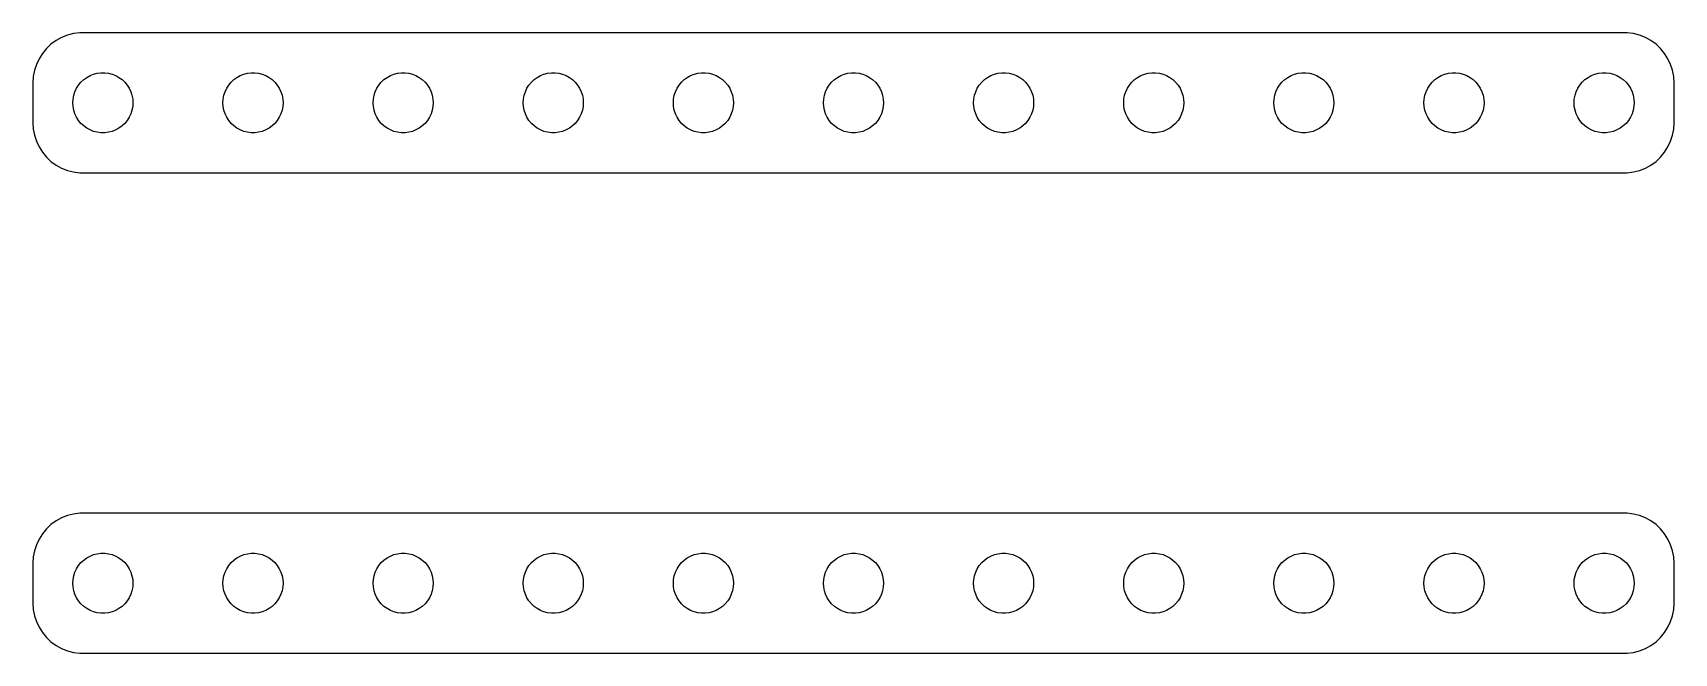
# Model space of a CAD drawing. Header units: metres. Extents: x -41 to 41, y 117 to 219.
# Drawn here: x -41 to 41, y 116.5 to 147.5 of the extents above; entities that cross this region are included whole.
import ezdxf

# ---------------------------------------------------------------- set-up
doc = ezdxf.new("R2010")
doc.units = ezdxf.units.M

msp = doc.modelspace()

# ---------------------------------------------------------------- linework, layer by layer
for p, q in [((-40.0936, 146.926), (-40.3224, 146.711)), ((-39.8396, 147.111), (-40.0936, 146.926)), ((-39.5644, 147.262), (-39.8396, 147.111)), ((-39.2725, 147.378), (-39.5644, 147.262)), ((-38.9684, 147.456), (-39.2725, 147.378)), ((-38.657, 147.495), (-38.9684, 147.456)), ((38.657, 147.495), (-38.657, 147.495)), ((38.9684, 147.456), (38.657, 147.495)), ((39.2725, 147.378), (38.9684, 147.456)), ((39.5644, 147.262), (39.2725, 147.378)), ((39.8396, 147.111), (39.5644, 147.262)), ((40.0936, 146.926), (39.8396, 147.111)), ((40.3224, 146.711), (40.0936, 146.926)), ((-40.6908, 146.204), (-40.8244, 145.92)), ((-40.5225, 146.469), (-40.6908, 146.204)), ((-40.3224, 146.711), (-40.5225, 146.469)), ((40.5225, 146.469), (40.3224, 146.711)), ((40.6908, 146.204), (40.5225, 146.469)), ((40.8244, 145.92), (40.6908, 146.204)), ((-40.9803, 145.313), (-41, 145)), ((-40.9214, 145.622), (-40.9803, 145.313)), ((-40.8244, 145.92), (-40.9214, 145.622)), ((-38.5934, 145.027), (-38.4561, 145.156)), ((-38.4561, 145.156), (-38.3037, 145.266)), ((-38.3037, 145.266), (-38.1387, 145.357)), ((-38.1387, 145.357), (-37.9635, 145.427)), ((-37.9635, 145.427), (-37.7811, 145.473)), ((-37.7811, 145.473), (-37.5942, 145.497)), ((-37.5942, 145.497), (-37.4058, 145.497)), ((-37.4058, 145.497), (-37.2189, 145.473)), ((-37.2189, 145.473), (-37.0365, 145.427)), ((-37.0365, 145.427), (-36.8613, 145.357)), ((-36.8613, 145.357), (-36.6963, 145.266)), ((-36.6963, 145.266), (-36.5439, 145.156)), ((-36.5439, 145.156), (-36.4065, 145.027)), ((-31.0934, 145.027), (-30.9561, 145.156)), ((-30.9561, 145.156), (-30.8037, 145.266)), ((-30.8037, 145.266), (-30.6387, 145.357)), ((-30.6387, 145.357), (-30.4635, 145.427)), ((-30.4635, 145.427), (-30.2811, 145.473)), ((-30.2811, 145.473), (-30.0942, 145.497)), ((-30.0942, 145.497), (-29.9058, 145.497)), ((-29.9058, 145.497), (-29.7189, 145.473)), ((-29.7189, 145.473), (-29.5365, 145.427)), ((-29.5365, 145.427), (-29.3613, 145.357)), ((-29.3613, 145.357), (-29.1963, 145.266)), ((-29.1963, 145.266), (-29.0439, 145.156)), ((-29.0439, 145.156), (-28.9065, 145.027)), ((-23.5934, 145.027), (-23.4561, 145.156)), ((-23.4561, 145.156), (-23.3037, 145.266)), ((-23.3037, 145.266), (-23.1387, 145.357)), ((-23.1387, 145.357), (-22.9635, 145.427)), ((-22.9635, 145.427), (-22.7811, 145.473)), ((-22.7811, 145.473), (-22.5942, 145.497)), ((-22.5942, 145.497), (-22.4058, 145.497)), ((-22.4058, 145.497), (-22.2189, 145.473)), ((-22.2189, 145.473), (-22.0365, 145.427)), ((-22.0365, 145.427), (-21.8613, 145.357)), ((-21.8613, 145.357), (-21.6963, 145.266)), ((-21.6963, 145.266), (-21.5439, 145.156)), ((-21.5439, 145.156), (-21.4065, 145.027)), ((-16.0934, 145.027), (-15.9561, 145.156)), ((-15.9561, 145.156), (-15.8037, 145.266)), ((-15.8037, 145.266), (-15.6387, 145.357)), ((-15.6387, 145.357), (-15.4635, 145.427)), ((-15.4635, 145.427), (-15.2811, 145.473)), ((-15.2811, 145.473), (-15.0942, 145.497)), ((-15.0942, 145.497), (-14.9058, 145.497)), ((-14.9058, 145.497), (-14.7189, 145.473)), ((-14.7189, 145.473), (-14.5365, 145.427)), ((-14.5365, 145.427), (-14.3613, 145.357)), ((-14.3613, 145.357), (-14.1963, 145.266)), ((-14.1963, 145.266), (-14.0439, 145.156)), ((-14.0439, 145.156), (-13.9065, 145.027)), ((-8.59344, 145.027), (-8.45613, 145.156)), ((-8.45613, 145.156), (-8.30373, 145.266)), ((-8.30373, 145.266), (-8.13866, 145.357)), ((-8.13866, 145.357), (-7.96352, 145.427)), ((-7.96352, 145.427), (-7.78107, 145.473)), ((-7.78107, 145.473), (-7.59418, 145.497)), ((-7.59418, 145.497), (-7.40581, 145.497)), ((-7.40581, 145.497), (-7.21892, 145.473)), ((-7.21892, 145.473), (-7.03647, 145.427)), ((-7.03647, 145.427), (-6.86133, 145.357)), ((-6.86133, 145.357), (-6.69626, 145.266)), ((-6.69626, 145.266), (-6.54385, 145.156)), ((-6.54385, 145.156), (-6.40654, 145.027)), ((-1.09344, 145.027), (-0.95613, 145.156)), ((-0.95613, 145.156), (-0.80373, 145.266)), ((-0.80373, 145.266), (-0.63866, 145.357)), ((-0.63866, 145.357), (-0.46352, 145.427)), ((-0.46352, 145.427), (-0.28107, 145.473)), ((-0.28107, 145.473), (-0.09418, 145.497)), ((-0.09418, 145.497), (0.09418, 145.497)), ((0.09418, 145.497), (0.28107, 145.473)), ((0.28107, 145.473), (0.46352, 145.427)), ((0.46352, 145.427), (0.63866, 145.357)), ((0.63866, 145.357), (0.80373, 145.266)), ((0.80373, 145.266), (0.95613, 145.156)), ((0.95613, 145.156), (1.09344, 145.027)), ((6.40654, 145.027), (6.54385, 145.156)), ((6.54385, 145.156), (6.69626, 145.266)), ((6.69626, 145.266), (6.86133, 145.357)), ((6.86133, 145.357), (7.03647, 145.427)), ((7.03647, 145.427), (7.21892, 145.473)), ((7.21892, 145.473), (7.40581, 145.497)), ((7.40581, 145.497), (7.59418, 145.497)), ((7.59418, 145.497), (7.78107, 145.473)), ((7.78107, 145.473), (7.96352, 145.427)), ((7.96352, 145.427), (8.13866, 145.357)), ((8.13866, 145.357), (8.30373, 145.266)), ((8.30373, 145.266), (8.45613, 145.156)), ((8.45613, 145.156), (8.59344, 145.027)), ((13.9065, 145.027), (14.0439, 145.156)), ((14.0439, 145.156), (14.1963, 145.266)), ((14.1963, 145.266), (14.3613, 145.357)), ((14.3613, 145.357), (14.5365, 145.427)), ((14.5365, 145.427), (14.7189, 145.473)), ((14.7189, 145.473), (14.9058, 145.497)), ((14.9058, 145.497), (15.0942, 145.497)), ((15.0942, 145.497), (15.2811, 145.473)), ((15.2811, 145.473), (15.4635, 145.427)), ((15.4635, 145.427), (15.6387, 145.357)), ((15.6387, 145.357), (15.8037, 145.266)), ((15.8037, 145.266), (15.9561, 145.156)), ((15.9561, 145.156), (16.0934, 145.027)), ((21.4065, 145.027), (21.5439, 145.156)), ((21.5439, 145.156), (21.6963, 145.266)), ((21.6963, 145.266), (21.8613, 145.357)), ((21.8613, 145.357), (22.0365, 145.427)), ((22.0365, 145.427), (22.2189, 145.473)), ((22.2189, 145.473), (22.4058, 145.497)), ((22.4058, 145.497), (22.5942, 145.497)), ((22.5942, 145.497), (22.7811, 145.473)), ((22.7811, 145.473), (22.9635, 145.427)), ((22.9635, 145.427), (23.1387, 145.357)), ((23.1387, 145.357), (23.3037, 145.266)), ((23.3037, 145.266), (23.4561, 145.156)), ((23.4561, 145.156), (23.5934, 145.027)), ((28.9065, 145.027), (29.0439, 145.156)), ((29.0439, 145.156), (29.1963, 145.266)), ((29.1963, 145.266), (29.3613, 145.357)), ((29.3613, 145.357), (29.5365, 145.427)), ((29.5365, 145.427), (29.7189, 145.473)), ((29.7189, 145.473), (29.9058, 145.497)), ((29.9058, 145.497), (30.0942, 145.497)), ((30.0942, 145.497), (30.2811, 145.473)), ((30.2811, 145.473), (30.4635, 145.427)), ((30.4635, 145.427), (30.6387, 145.357)), ((30.6387, 145.357), (30.8037, 145.266)), ((30.8037, 145.266), (30.9561, 145.156)), ((30.9561, 145.156), (31.0934, 145.027)), ((36.4065, 145.027), (36.5439, 145.156)), ((36.5439, 145.156), (36.6963, 145.266)), ((36.6963, 145.266), (36.8613, 145.357)), ((36.8613, 145.357), (37.0365, 145.427)), ((37.0365, 145.427), (37.2189, 145.473)), ((37.2189, 145.473), (37.4058, 145.497)), ((37.4058, 145.497), (37.5942, 145.497)), ((37.5942, 145.497), (37.7811, 145.473)), ((37.7811, 145.473), (37.9635, 145.427)), ((37.9635, 145.427), (38.1387, 145.357)), ((38.1387, 145.357), (38.3037, 145.266)), ((38.3037, 145.266), (38.4561, 145.156)), ((38.4561, 145.156), (38.5934, 145.027)), ((40.9214, 145.622), (40.8244, 145.92)), ((40.9803, 145.313), (40.9214, 145.622)), ((41, 145), (40.9803, 145.313)), ((-41, 145), (-41, 143)), ((-38.9882, 144.188), (-38.9529, 144.373)), ((-38.9529, 144.373), (-38.8947, 144.552)), ((-38.8947, 144.552), (-38.8145, 144.723)), ((-38.8145, 144.723), (-38.7135, 144.882)), ((-38.7135, 144.882), (-38.5934, 145.027)), ((-36.4065, 145.027), (-36.2865, 144.882)), ((-36.2865, 144.882), (-36.1855, 144.723)), ((-36.1855, 144.723), (-36.1053, 144.552)), ((-36.1053, 144.552), (-36.0471, 144.373)), ((-36.0471, 144.373), (-36.0118, 144.188)), ((-31.4882, 144.188), (-31.4529, 144.373)), ((-31.4529, 144.373), (-31.3947, 144.552)), ((-31.3947, 144.552), (-31.3145, 144.723)), ((-31.3145, 144.723), (-31.2135, 144.882)), ((-31.2135, 144.882), (-31.0934, 145.027)), ((-28.9065, 145.027), (-28.7865, 144.882)), ((-28.7865, 144.882), (-28.6855, 144.723)), ((-28.6855, 144.723), (-28.6053, 144.552)), ((-28.6053, 144.552), (-28.5471, 144.373)), ((-28.5471, 144.373), (-28.5118, 144.188)), ((-23.9882, 144.188), (-23.9529, 144.373)), ((-23.9529, 144.373), (-23.8947, 144.552)), ((-23.8947, 144.552), (-23.8145, 144.723)), ((-23.8145, 144.723), (-23.7135, 144.882)), ((-23.7135, 144.882), (-23.5934, 145.027)), ((-21.4065, 145.027), (-21.2865, 144.882)), ((-21.2865, 144.882), (-21.1855, 144.723)), ((-21.1855, 144.723), (-21.1053, 144.552)), ((-21.1053, 144.552), (-21.0471, 144.373)), ((-21.0471, 144.373), (-21.0118, 144.188)), ((-16.4882, 144.188), (-16.4529, 144.373)), ((-16.4529, 144.373), (-16.3947, 144.552)), ((-16.3947, 144.552), (-16.3145, 144.723)), ((-16.3145, 144.723), (-16.2135, 144.882)), ((-16.2135, 144.882), (-16.0934, 145.027)), ((-13.9065, 145.027), (-13.7865, 144.882)), ((-13.7865, 144.882), (-13.6855, 144.723)), ((-13.6855, 144.723), (-13.6053, 144.552)), ((-13.6053, 144.552), (-13.5471, 144.373)), ((-13.5471, 144.373), (-13.5118, 144.188)), ((-8.98816, 144.188), (-8.95287, 144.373)), ((-8.95287, 144.373), (-8.89465, 144.552)), ((-8.89465, 144.552), (-8.81445, 144.723)), ((-8.81445, 144.723), (-8.71352, 144.882)), ((-8.71352, 144.882), (-8.59344, 145.027)), ((-6.40654, 145.027), (-6.28647, 144.882)), ((-6.28647, 144.882), (-6.18553, 144.723)), ((-6.18553, 144.723), (-6.10533, 144.552)), ((-6.10533, 144.552), (-6.04712, 144.373)), ((-6.04712, 144.373), (-6.01183, 144.188)), ((-1.48816, 144.188), (-1.45287, 144.373)), ((-1.45287, 144.373), (-1.39465, 144.552)), ((-1.39465, 144.552), (-1.31445, 144.723)), ((-1.31445, 144.723), (-1.21352, 144.882)), ((-1.21352, 144.882), (-1.09344, 145.027)), ((1.09344, 145.027), (1.21352, 144.882)), ((1.21352, 144.882), (1.31445, 144.723)), ((1.31445, 144.723), (1.39465, 144.552)), ((1.39465, 144.552), (1.45287, 144.373)), ((1.45287, 144.373), (1.48816, 144.188)), ((6.01183, 144.188), (6.04712, 144.373)), ((6.04712, 144.373), (6.10533, 144.552)), ((6.10533, 144.552), (6.18553, 144.723)), ((6.18553, 144.723), (6.28647, 144.882)), ((6.28647, 144.882), (6.40654, 145.027)), ((8.59344, 145.027), (8.71352, 144.882)), ((8.71352, 144.882), (8.81445, 144.723)), ((8.81445, 144.723), (8.89465, 144.552)), ((8.89465, 144.552), (8.95287, 144.373)), ((8.95287, 144.373), (8.98816, 144.188)), ((13.5118, 144.188), (13.5471, 144.373)), ((13.5471, 144.373), (13.6053, 144.552)), ((13.6053, 144.552), (13.6855, 144.723)), ((13.6855, 144.723), (13.7865, 144.882)), ((13.7865, 144.882), (13.9065, 145.027)), ((16.0934, 145.027), (16.2135, 144.882)), ((16.2135, 144.882), (16.3145, 144.723)), ((16.3145, 144.723), (16.3947, 144.552)), ((16.3947, 144.552), (16.4529, 144.373)), ((16.4529, 144.373), (16.4882, 144.188)), ((21.0118, 144.188), (21.0471, 144.373)), ((21.0471, 144.373), (21.1053, 144.552)), ((21.1053, 144.552), (21.1855, 144.723)), ((21.1855, 144.723), (21.2865, 144.882)), ((21.2865, 144.882), (21.4065, 145.027)), ((23.5934, 145.027), (23.7135, 144.882)), ((23.7135, 144.882), (23.8145, 144.723)), ((23.8145, 144.723), (23.8947, 144.552)), ((23.8947, 144.552), (23.9529, 144.373)), ((23.9529, 144.373), (23.9882, 144.188)), ((28.5118, 144.188), (28.5471, 144.373)), ((28.5471, 144.373), (28.6053, 144.552)), ((28.6053, 144.552), (28.6855, 144.723)), ((28.6855, 144.723), (28.7865, 144.882)), ((28.7865, 144.882), (28.9065, 145.027)), ((31.0934, 145.027), (31.2135, 144.882)), ((31.2135, 144.882), (31.3145, 144.723)), ((31.3145, 144.723), (31.3947, 144.552)), ((31.3947, 144.552), (31.4529, 144.373)), ((31.4529, 144.373), (31.4882, 144.188)), ((36.0118, 144.188), (36.0471, 144.373)), ((36.0471, 144.373), (36.1053, 144.552)), ((36.1053, 144.552), (36.1855, 144.723)), ((36.1855, 144.723), (36.2865, 144.882)), ((36.2865, 144.882), (36.4065, 145.027)), ((38.5934, 145.027), (38.7135, 144.882)), ((38.7135, 144.882), (38.8145, 144.723)), ((38.8145, 144.723), (38.8947, 144.552)), ((38.8947, 144.552), (38.9529, 144.373)), ((38.9529, 144.373), (38.9882, 144.188)), ((41, 143), (41, 145)), ((-39, 144), (-38.9882, 144.188)), ((-38.9882, 143.812), (-39, 144)), ((-38.9529, 143.627), (-38.9882, 143.812)), ((-38.8947, 143.448), (-38.9529, 143.627)), ((-36.0471, 143.627), (-36.1053, 143.448)), ((-36.0118, 143.812), (-36.0471, 143.627)), ((-36.0118, 144.188), (-36, 144)), ((-36, 144), (-36.0118, 143.812)), ((-31.5, 144), (-31.4882, 144.188)), ((-31.4882, 143.812), (-31.5, 144)), ((-31.4529, 143.627), (-31.4882, 143.812)), ((-31.3947, 143.448), (-31.4529, 143.627)), ((-28.5471, 143.627), (-28.6053, 143.448)), ((-28.5118, 143.812), (-28.5471, 143.627)), ((-28.5118, 144.188), (-28.5, 144)), ((-28.5, 144), (-28.5118, 143.812)), ((-24, 144), (-23.9882, 144.188)), ((-23.9882, 143.812), (-24, 144)), ((-23.9529, 143.627), (-23.9882, 143.812)), ((-23.8947, 143.448), (-23.9529, 143.627)), ((-21.0471, 143.627), (-21.1053, 143.448)), ((-21.0118, 143.812), (-21.0471, 143.627)), ((-21.0118, 144.188), (-21, 144)), ((-21, 144), (-21.0118, 143.812)), ((-16.5, 144), (-16.4882, 144.188)), ((-16.4882, 143.812), (-16.5, 144)), ((-16.4529, 143.627), (-16.4882, 143.812)), ((-16.3947, 143.448), (-16.4529, 143.627)), ((-13.5471, 143.627), (-13.6053, 143.448)), ((-13.5118, 143.812), (-13.5471, 143.627)), ((-13.5118, 144.188), (-13.5, 144)), ((-13.5, 144), (-13.5118, 143.812)), ((-9, 144), (-8.98816, 144.188)), ((-8.98816, 143.812), (-9, 144)), ((-8.95287, 143.627), (-8.98816, 143.812)), ((-8.89465, 143.448), (-8.95287, 143.627)), ((-6.04712, 143.627), (-6.10533, 143.448)), ((-6.01183, 143.812), (-6.04712, 143.627)), ((-6.01183, 144.188), (-6, 144)), ((-6, 144), (-6.01183, 143.812)), ((-1.5, 144), (-1.48816, 144.188)), ((-1.48816, 143.812), (-1.5, 144)), ((-1.45287, 143.627), (-1.48816, 143.812)), ((-1.39465, 143.448), (-1.45287, 143.627)), ((1.45287, 143.627), (1.39465, 143.448)), ((1.48816, 143.812), (1.45287, 143.627)), ((1.48816, 144.188), (1.5, 144)), ((1.5, 144), (1.48816, 143.812)), ((6, 144), (6.01183, 144.188)), ((6.01183, 143.812), (6, 144)), ((6.04712, 143.627), (6.01183, 143.812)), ((6.10533, 143.448), (6.04712, 143.627)), ((8.95287, 143.627), (8.89465, 143.448)), ((8.98816, 143.812), (8.95287, 143.627)), ((8.98816, 144.188), (9, 144)), ((9, 144), (8.98816, 143.812)), ((13.5, 144), (13.5118, 144.188)), ((13.5118, 143.812), (13.5, 144)), ((13.5471, 143.627), (13.5118, 143.812)), ((13.6053, 143.448), (13.5471, 143.627)), ((16.4529, 143.627), (16.3947, 143.448)), ((16.4882, 143.812), (16.4529, 143.627)), ((16.4882, 144.188), (16.5, 144)), ((16.5, 144), (16.4882, 143.812)), ((21, 144), (21.0118, 144.188)), ((21.0118, 143.812), (21, 144)), ((21.0471, 143.627), (21.0118, 143.812)), ((21.1053, 143.448), (21.0471, 143.627)), ((23.9529, 143.627), (23.8947, 143.448)), ((23.9882, 143.812), (23.9529, 143.627)), ((23.9882, 144.188), (24, 144)), ((24, 144), (23.9882, 143.812)), ((28.5, 144), (28.5118, 144.188)), ((28.5118, 143.812), (28.5, 144)), ((28.5471, 143.627), (28.5118, 143.812)), ((28.6053, 143.448), (28.5471, 143.627)), ((31.4529, 143.627), (31.3947, 143.448)), ((31.4882, 143.812), (31.4529, 143.627)), ((31.4882, 144.188), (31.5, 144)), ((31.5, 144), (31.4882, 143.812)), ((36, 144), (36.0118, 144.188)), ((36.0118, 143.812), (36, 144)), ((36.0471, 143.627), (36.0118, 143.812)), ((36.1053, 143.448), (36.0471, 143.627)), ((38.9529, 143.627), (38.8947, 143.448)), ((38.9882, 143.812), (38.9529, 143.627)), ((38.9882, 144.188), (39, 144)), ((39, 144), (38.9882, 143.812)), ((-41, 143), (-40.9803, 142.687)), ((-40.9803, 142.687), (-40.9214, 142.378)), ((-38.8145, 143.277), (-38.8947, 143.448)), ((-38.7135, 143.118), (-38.8145, 143.277)), ((-38.5934, 142.973), (-38.7135, 143.118)), ((-38.4561, 142.844), (-38.5934, 142.973)), ((-38.3037, 142.734), (-38.4561, 142.844)), ((-38.1387, 142.643), (-38.3037, 142.734)), ((-36.6963, 142.734), (-36.8613, 142.643)), ((-36.5439, 142.844), (-36.6963, 142.734)), ((-36.4065, 142.973), (-36.5439, 142.844)), ((-36.2865, 143.118), (-36.4065, 142.973)), ((-36.1855, 143.277), (-36.2865, 143.118)), ((-36.1053, 143.448), (-36.1855, 143.277)), ((-31.3145, 143.277), (-31.3947, 143.448)), ((-31.2135, 143.118), (-31.3145, 143.277)), ((-31.0934, 142.973), (-31.2135, 143.118)), ((-30.9561, 142.844), (-31.0934, 142.973)), ((-30.8037, 142.734), (-30.9561, 142.844)), ((-30.6387, 142.643), (-30.8037, 142.734)), ((-29.1963, 142.734), (-29.3613, 142.643)), ((-29.0439, 142.844), (-29.1963, 142.734)), ((-28.9065, 142.973), (-29.0439, 142.844)), ((-28.7865, 143.118), (-28.9065, 142.973)), ((-28.6855, 143.277), (-28.7865, 143.118)), ((-28.6053, 143.448), (-28.6855, 143.277)), ((-23.8145, 143.277), (-23.8947, 143.448)), ((-23.7135, 143.118), (-23.8145, 143.277)), ((-23.5934, 142.973), (-23.7135, 143.118)), ((-23.4561, 142.844), (-23.5934, 142.973)), ((-23.3037, 142.734), (-23.4561, 142.844)), ((-23.1387, 142.643), (-23.3037, 142.734)), ((-21.6963, 142.734), (-21.8613, 142.643)), ((-21.5439, 142.844), (-21.6963, 142.734)), ((-21.4065, 142.973), (-21.5439, 142.844)), ((-21.2865, 143.118), (-21.4065, 142.973)), ((-21.1855, 143.277), (-21.2865, 143.118)), ((-21.1053, 143.448), (-21.1855, 143.277)), ((-16.3145, 143.277), (-16.3947, 143.448)), ((-16.2135, 143.118), (-16.3145, 143.277)), ((-16.0934, 142.973), (-16.2135, 143.118)), ((-15.9561, 142.844), (-16.0934, 142.973)), ((-15.8037, 142.734), (-15.9561, 142.844)), ((-15.6387, 142.643), (-15.8037, 142.734)), ((-14.1963, 142.734), (-14.3613, 142.643)), ((-14.0439, 142.844), (-14.1963, 142.734)), ((-13.9065, 142.973), (-14.0439, 142.844)), ((-13.7865, 143.118), (-13.9065, 142.973)), ((-13.6855, 143.277), (-13.7865, 143.118)), ((-13.6053, 143.448), (-13.6855, 143.277)), ((-8.81445, 143.277), (-8.89465, 143.448)), ((-8.71352, 143.118), (-8.81445, 143.277)), ((-8.59344, 142.973), (-8.71352, 143.118)), ((-8.45613, 142.844), (-8.59344, 142.973)), ((-8.30373, 142.734), (-8.45613, 142.844)), ((-8.13866, 142.643), (-8.30373, 142.734)), ((-6.69626, 142.734), (-6.86133, 142.643)), ((-6.54385, 142.844), (-6.69626, 142.734)), ((-6.40654, 142.973), (-6.54385, 142.844)), ((-6.28647, 143.118), (-6.40654, 142.973)), ((-6.18553, 143.277), (-6.28647, 143.118)), ((-6.10533, 143.448), (-6.18553, 143.277)), ((-1.31445, 143.277), (-1.39465, 143.448)), ((-1.21352, 143.118), (-1.31445, 143.277)), ((-1.09344, 142.973), (-1.21352, 143.118)), ((-0.95613, 142.844), (-1.09344, 142.973)), ((-0.80373, 142.734), (-0.95613, 142.844)), ((-0.63866, 142.643), (-0.80373, 142.734)), ((0.80373, 142.734), (0.63866, 142.643)), ((0.95613, 142.844), (0.80373, 142.734)), ((1.09344, 142.973), (0.95613, 142.844)), ((1.21352, 143.118), (1.09344, 142.973)), ((1.31445, 143.277), (1.21352, 143.118)), ((1.39465, 143.448), (1.31445, 143.277)), ((6.18553, 143.277), (6.10533, 143.448)), ((6.28647, 143.118), (6.18553, 143.277)), ((6.40654, 142.973), (6.28647, 143.118)), ((6.54385, 142.844), (6.40654, 142.973)), ((6.69626, 142.734), (6.54385, 142.844)), ((6.86133, 142.643), (6.69626, 142.734)), ((8.30373, 142.734), (8.13866, 142.643)), ((8.45613, 142.844), (8.30373, 142.734)), ((8.59344, 142.973), (8.45613, 142.844)), ((8.71352, 143.118), (8.59344, 142.973)), ((8.81445, 143.277), (8.71352, 143.118)), ((8.89465, 143.448), (8.81445, 143.277)), ((13.6855, 143.277), (13.6053, 143.448)), ((13.7865, 143.118), (13.6855, 143.277)), ((13.9065, 142.973), (13.7865, 143.118)), ((14.0439, 142.844), (13.9065, 142.973)), ((14.1963, 142.734), (14.0439, 142.844)), ((14.3613, 142.643), (14.1963, 142.734)), ((15.8037, 142.734), (15.6387, 142.643)), ((15.9561, 142.844), (15.8037, 142.734)), ((16.0934, 142.973), (15.9561, 142.844)), ((16.2135, 143.118), (16.0934, 142.973)), ((16.3145, 143.277), (16.2135, 143.118)), ((16.3947, 143.448), (16.3145, 143.277)), ((21.1855, 143.277), (21.1053, 143.448)), ((21.2865, 143.118), (21.1855, 143.277)), ((21.4065, 142.973), (21.2865, 143.118)), ((21.5439, 142.844), (21.4065, 142.973)), ((21.6963, 142.734), (21.5439, 142.844)), ((21.8613, 142.643), (21.6963, 142.734)), ((23.3037, 142.734), (23.1387, 142.643)), ((23.4561, 142.844), (23.3037, 142.734)), ((23.5934, 142.973), (23.4561, 142.844)), ((23.7135, 143.118), (23.5934, 142.973)), ((23.8145, 143.277), (23.7135, 143.118)), ((23.8947, 143.448), (23.8145, 143.277)), ((28.6855, 143.277), (28.6053, 143.448)), ((28.7865, 143.118), (28.6855, 143.277)), ((28.9065, 142.973), (28.7865, 143.118)), ((29.0439, 142.844), (28.9065, 142.973)), ((29.1963, 142.734), (29.0439, 142.844)), ((29.3613, 142.643), (29.1963, 142.734)), ((30.8037, 142.734), (30.6387, 142.643)), ((30.9561, 142.844), (30.8037, 142.734)), ((31.0934, 142.973), (30.9561, 142.844)), ((31.2135, 143.118), (31.0934, 142.973)), ((31.3145, 143.277), (31.2135, 143.118)), ((31.3947, 143.448), (31.3145, 143.277)), ((36.1855, 143.277), (36.1053, 143.448)), ((36.2865, 143.118), (36.1855, 143.277)), ((36.4065, 142.973), (36.2865, 143.118)), ((36.5439, 142.844), (36.4065, 142.973)), ((36.6963, 142.734), (36.5439, 142.844)), ((36.8613, 142.643), (36.6963, 142.734)), ((38.3037, 142.734), (38.1387, 142.643)), ((38.4561, 142.844), (38.3037, 142.734)), ((38.5934, 142.973), (38.4561, 142.844)), ((38.7135, 143.118), (38.5934, 142.973)), ((38.8145, 143.277), (38.7135, 143.118)), ((38.8947, 143.448), (38.8145, 143.277)), ((40.9214, 142.378), (40.9803, 142.687)), ((40.9803, 142.687), (41, 143)), ((-40.9214, 142.378), (-40.8244, 142.08)), ((-40.8244, 142.08), (-40.6908, 141.796)), ((-37.9635, 142.573), (-38.1387, 142.643)), ((-37.7811, 142.527), (-37.9635, 142.573)), ((-37.5942, 142.503), (-37.7811, 142.527)), ((-37.4058, 142.503), (-37.5942, 142.503)), ((-37.2189, 142.527), (-37.4058, 142.503)), ((-37.0365, 142.573), (-37.2189, 142.527)), ((-36.8613, 142.643), (-37.0365, 142.573)), ((-30.4635, 142.573), (-30.6387, 142.643)), ((-30.2811, 142.527), (-30.4635, 142.573)), ((-30.0942, 142.503), (-30.2811, 142.527)), ((-29.9058, 142.503), (-30.0942, 142.503)), ((-29.7189, 142.527), (-29.9058, 142.503)), ((-29.5365, 142.573), (-29.7189, 142.527)), ((-29.3613, 142.643), (-29.5365, 142.573)), ((-22.9635, 142.573), (-23.1387, 142.643)), ((-22.7811, 142.527), (-22.9635, 142.573)), ((-22.5942, 142.503), (-22.7811, 142.527)), ((-22.4058, 142.503), (-22.5942, 142.503)), ((-22.2189, 142.527), (-22.4058, 142.503)), ((-22.0365, 142.573), (-22.2189, 142.527)), ((-21.8613, 142.643), (-22.0365, 142.573)), ((-15.4635, 142.573), (-15.6387, 142.643)), ((-15.2811, 142.527), (-15.4635, 142.573)), ((-15.0942, 142.503), (-15.2811, 142.527)), ((-14.9058, 142.503), (-15.0942, 142.503)), ((-14.7189, 142.527), (-14.9058, 142.503)), ((-14.5365, 142.573), (-14.7189, 142.527)), ((-14.3613, 142.643), (-14.5365, 142.573)), ((-7.96352, 142.573), (-8.13866, 142.643)), ((-7.78107, 142.527), (-7.96352, 142.573)), ((-7.59418, 142.503), (-7.78107, 142.527)), ((-7.40581, 142.503), (-7.59418, 142.503)), ((-7.21892, 142.527), (-7.40581, 142.503)), ((-7.03647, 142.573), (-7.21892, 142.527)), ((-6.86133, 142.643), (-7.03647, 142.573)), ((-0.46352, 142.573), (-0.63866, 142.643)), ((-0.28107, 142.527), (-0.46352, 142.573)), ((-0.09418, 142.503), (-0.28107, 142.527)), ((0.09418, 142.503), (-0.09418, 142.503)), ((0.28107, 142.527), (0.09418, 142.503)), ((0.46352, 142.573), (0.28107, 142.527)), ((0.63866, 142.643), (0.46352, 142.573)), ((7.03647, 142.573), (6.86133, 142.643)), ((7.21892, 142.527), (7.03647, 142.573)), ((7.40581, 142.503), (7.21892, 142.527)), ((7.59418, 142.503), (7.40581, 142.503)), ((7.78107, 142.527), (7.59418, 142.503)), ((7.96352, 142.573), (7.78107, 142.527)), ((8.13866, 142.643), (7.96352, 142.573)), ((14.5365, 142.573), (14.3613, 142.643)), ((14.7189, 142.527), (14.5365, 142.573)), ((14.9058, 142.503), (14.7189, 142.527)), ((15.0942, 142.503), (14.9058, 142.503)), ((15.2811, 142.527), (15.0942, 142.503)), ((15.4635, 142.573), (15.2811, 142.527)), ((15.6387, 142.643), (15.4635, 142.573)), ((22.0365, 142.573), (21.8613, 142.643)), ((22.2189, 142.527), (22.0365, 142.573)), ((22.4058, 142.503), (22.2189, 142.527)), ((22.5942, 142.503), (22.4058, 142.503)), ((22.7811, 142.527), (22.5942, 142.503)), ((22.9635, 142.573), (22.7811, 142.527)), ((23.1387, 142.643), (22.9635, 142.573)), ((29.5365, 142.573), (29.3613, 142.643)), ((29.7189, 142.527), (29.5365, 142.573)), ((29.9058, 142.503), (29.7189, 142.527)), ((30.0942, 142.503), (29.9058, 142.503)), ((30.2811, 142.527), (30.0942, 142.503)), ((30.4635, 142.573), (30.2811, 142.527)), ((30.6387, 142.643), (30.4635, 142.573)), ((37.0365, 142.573), (36.8613, 142.643)), ((37.2189, 142.527), (37.0365, 142.573)), ((37.4058, 142.503), (37.2189, 142.527)), ((37.5942, 142.503), (37.4058, 142.503)), ((37.7811, 142.527), (37.5942, 142.503)), ((37.9635, 142.573), (37.7811, 142.527)), ((38.1387, 142.643), (37.9635, 142.573)), ((40.6908, 141.796), (40.8244, 142.08)), ((40.8244, 142.08), (40.9214, 142.378)), ((-40.6908, 141.796), (-40.5225, 141.531)), ((-40.5225, 141.531), (-40.3224, 141.289)), ((-40.3224, 141.289), (-40.0936, 141.074)), ((-40.0936, 141.074), (-39.8396, 140.889)), ((39.8396, 140.889), (40.0936, 141.074)), ((40.0936, 141.074), (40.3224, 141.289)), ((40.3224, 141.289), (40.5225, 141.531)), ((40.5225, 141.531), (40.6908, 141.796)), ((-39.8396, 140.889), (-39.5644, 140.738)), ((-39.5644, 140.738), (-39.2725, 140.622)), ((-39.2725, 140.622), (-38.9684, 140.544)), ((-38.9684, 140.544), (-38.657, 140.505)), ((-38.657, 140.505), (38.657, 140.505)), ((38.657, 140.505), (38.9684, 140.544)), ((38.9684, 140.544), (39.2725, 140.622)), ((39.2725, 140.622), (39.5644, 140.738)), ((39.5644, 140.738), (39.8396, 140.889)), ((-39.8396, 123.111), (-40.0936, 122.926)), ((-39.5644, 123.262), (-39.8396, 123.111)), ((-39.2725, 123.378), (-39.5644, 123.262)), ((-38.9684, 123.456), (-39.2725, 123.378)), ((-38.657, 123.495), (-38.9684, 123.456)), ((38.657, 123.495), (-38.657, 123.495)), ((38.9684, 123.456), (38.657, 123.495)), ((39.2725, 123.378), (38.9684, 123.456)), ((39.5644, 123.262), (39.2725, 123.378)), ((39.8396, 123.111), (39.5644, 123.262)), ((40.0936, 122.926), (39.8396, 123.111)), ((-40.6908, 122.204), (-40.8244, 121.92)), ((-40.5225, 122.469), (-40.6908, 122.204)), ((-40.3224, 122.711), (-40.5225, 122.469)), ((-40.0936, 122.926), (-40.3224, 122.711)), ((40.3224, 122.711), (40.0936, 122.926)), ((40.5225, 122.469), (40.3224, 122.711)), ((40.6908, 122.204), (40.5225, 122.469)), ((40.8244, 121.92), (40.6908, 122.204)), ((-40.9214, 121.622), (-40.9803, 121.313)), ((-40.8244, 121.92), (-40.9214, 121.622)), ((-38.1387, 121.357), (-37.9635, 121.427)), ((-37.9635, 121.427), (-37.7811, 121.473)), ((-37.7811, 121.473), (-37.5942, 121.497)), ((-37.5942, 121.497), (-37.4058, 121.497)), ((-37.4058, 121.497), (-37.2189, 121.473)), ((-37.2189, 121.473), (-37.0365, 121.427)), ((-37.0365, 121.427), (-36.8613, 121.357)), ((-30.6387, 121.357), (-30.4635, 121.427)), ((-30.4635, 121.427), (-30.2811, 121.473)), ((-30.2811, 121.473), (-30.0942, 121.497)), ((-30.0942, 121.497), (-29.9058, 121.497)), ((-29.9058, 121.497), (-29.7189, 121.473)), ((-29.7189, 121.473), (-29.5365, 121.427)), ((-29.5365, 121.427), (-29.3613, 121.357)), ((-23.1387, 121.357), (-22.9635, 121.427)), ((-22.9635, 121.427), (-22.7811, 121.473)), ((-22.7811, 121.473), (-22.5942, 121.497)), ((-22.5942, 121.497), (-22.4058, 121.497)), ((-22.4058, 121.497), (-22.2189, 121.473)), ((-22.2189, 121.473), (-22.0365, 121.427)), ((-22.0365, 121.427), (-21.8613, 121.357)), ((-15.6387, 121.357), (-15.4635, 121.427)), ((-15.4635, 121.427), (-15.2811, 121.473)), ((-15.2811, 121.473), (-15.0942, 121.497)), ((-15.0942, 121.497), (-14.9058, 121.497)), ((-14.9058, 121.497), (-14.7189, 121.473)), ((-14.7189, 121.473), (-14.5365, 121.427)), ((-14.5365, 121.427), (-14.3613, 121.357)), ((-8.13866, 121.357), (-7.96352, 121.427)), ((-7.96352, 121.427), (-7.78107, 121.473)), ((-7.78107, 121.473), (-7.59418, 121.497)), ((-7.59418, 121.497), (-7.40581, 121.497)), ((-7.40581, 121.497), (-7.21892, 121.473)), ((-7.21892, 121.473), (-7.03647, 121.427)), ((-7.03647, 121.427), (-6.86133, 121.357)), ((-0.63866, 121.357), (-0.46352, 121.427)), ((-0.46352, 121.427), (-0.28107, 121.473)), ((-0.28107, 121.473), (-0.09418, 121.497)), ((-0.09418, 121.497), (0.09418, 121.497)), ((0.09418, 121.497), (0.28107, 121.473)), ((0.28107, 121.473), (0.46352, 121.427)), ((0.46352, 121.427), (0.63866, 121.357)), ((6.86133, 121.357), (7.03647, 121.427)), ((7.03647, 121.427), (7.21892, 121.473)), ((7.21892, 121.473), (7.40581, 121.497)), ((7.40581, 121.497), (7.59418, 121.497)), ((7.59418, 121.497), (7.78107, 121.473)), ((7.78107, 121.473), (7.96352, 121.427)), ((7.96352, 121.427), (8.13866, 121.357)), ((14.3613, 121.357), (14.5365, 121.427)), ((14.5365, 121.427), (14.7189, 121.473)), ((14.7189, 121.473), (14.9058, 121.497)), ((14.9058, 121.497), (15.0942, 121.497)), ((15.0942, 121.497), (15.2811, 121.473)), ((15.2811, 121.473), (15.4635, 121.427)), ((15.4635, 121.427), (15.6387, 121.357)), ((21.8613, 121.357), (22.0365, 121.427)), ((22.0365, 121.427), (22.2189, 121.473)), ((22.2189, 121.473), (22.4058, 121.497)), ((22.4058, 121.497), (22.5942, 121.497)), ((22.5942, 121.497), (22.7811, 121.473)), ((22.7811, 121.473), (22.9635, 121.427)), ((22.9635, 121.427), (23.1387, 121.357)), ((29.3613, 121.357), (29.5365, 121.427)), ((29.5365, 121.427), (29.7189, 121.473)), ((29.7189, 121.473), (29.9058, 121.497)), ((29.9058, 121.497), (30.0942, 121.497)), ((30.0942, 121.497), (30.2811, 121.473)), ((30.2811, 121.473), (30.4635, 121.427)), ((30.4635, 121.427), (30.6387, 121.357)), ((36.8613, 121.357), (37.0365, 121.427)), ((37.0365, 121.427), (37.2189, 121.473)), ((37.2189, 121.473), (37.4058, 121.497)), ((37.4058, 121.497), (37.5942, 121.497)), ((37.5942, 121.497), (37.7811, 121.473)), ((37.7811, 121.473), (37.9635, 121.427)), ((37.9635, 121.427), (38.1387, 121.357)), ((40.9214, 121.622), (40.8244, 121.92)), ((40.9803, 121.313), (40.9214, 121.622)), ((-40.9803, 121.313), (-41, 121)), ((-41, 121), (-41, 119)), ((-38.9529, 120.373), (-38.8947, 120.552)), ((-38.8947, 120.552), (-38.8145, 120.723)), ((-38.8145, 120.723), (-38.7135, 120.882)), ((-38.7135, 120.882), (-38.5934, 121.027)), ((-38.5934, 121.027), (-38.4561, 121.156)), ((-38.4561, 121.156), (-38.3037, 121.266)), ((-38.3037, 121.266), (-38.1387, 121.357)), ((-36.8613, 121.357), (-36.6963, 121.266)), ((-36.6963, 121.266), (-36.5439, 121.156)), ((-36.5439, 121.156), (-36.4065, 121.027)), ((-36.4065, 121.027), (-36.2865, 120.882)), ((-36.2865, 120.882), (-36.1855, 120.723)), ((-36.1855, 120.723), (-36.1053, 120.552)), ((-36.1053, 120.552), (-36.0471, 120.373)), ((-31.4529, 120.373), (-31.3947, 120.552)), ((-31.3947, 120.552), (-31.3145, 120.723)), ((-31.3145, 120.723), (-31.2135, 120.882)), ((-31.2135, 120.882), (-31.0934, 121.027)), ((-31.0934, 121.027), (-30.9561, 121.156)), ((-30.9561, 121.156), (-30.8037, 121.266)), ((-30.8037, 121.266), (-30.6387, 121.357)), ((-29.3613, 121.357), (-29.1963, 121.266)), ((-29.1963, 121.266), (-29.0439, 121.156)), ((-29.0439, 121.156), (-28.9065, 121.027)), ((-28.9065, 121.027), (-28.7865, 120.882)), ((-28.7865, 120.882), (-28.6855, 120.723)), ((-28.6855, 120.723), (-28.6053, 120.552)), ((-28.6053, 120.552), (-28.5471, 120.373)), ((-23.9529, 120.373), (-23.8947, 120.552)), ((-23.8947, 120.552), (-23.8145, 120.723)), ((-23.8145, 120.723), (-23.7135, 120.882)), ((-23.7135, 120.882), (-23.5934, 121.027)), ((-23.5934, 121.027), (-23.4561, 121.156)), ((-23.4561, 121.156), (-23.3037, 121.266)), ((-23.3037, 121.266), (-23.1387, 121.357)), ((-21.8613, 121.357), (-21.6963, 121.266)), ((-21.6963, 121.266), (-21.5439, 121.156)), ((-21.5439, 121.156), (-21.4065, 121.027)), ((-21.4065, 121.027), (-21.2865, 120.882)), ((-21.2865, 120.882), (-21.1855, 120.723)), ((-21.1855, 120.723), (-21.1053, 120.552)), ((-21.1053, 120.552), (-21.0471, 120.373)), ((-16.4529, 120.373), (-16.3947, 120.552)), ((-16.3947, 120.552), (-16.3145, 120.723)), ((-16.3145, 120.723), (-16.2135, 120.882)), ((-16.2135, 120.882), (-16.0934, 121.027)), ((-16.0934, 121.027), (-15.9561, 121.156)), ((-15.9561, 121.156), (-15.8037, 121.266)), ((-15.8037, 121.266), (-15.6387, 121.357)), ((-14.3613, 121.357), (-14.1963, 121.266)), ((-14.1963, 121.266), (-14.0439, 121.156)), ((-14.0439, 121.156), (-13.9065, 121.027)), ((-13.9065, 121.027), (-13.7865, 120.882)), ((-13.7865, 120.882), (-13.6855, 120.723)), ((-13.6855, 120.723), (-13.6053, 120.552)), ((-13.6053, 120.552), (-13.5471, 120.373)), ((-8.95287, 120.373), (-8.89465, 120.552)), ((-8.89465, 120.552), (-8.81445, 120.723)), ((-8.81445, 120.723), (-8.71352, 120.882)), ((-8.71352, 120.882), (-8.59344, 121.027)), ((-8.59344, 121.027), (-8.45613, 121.156)), ((-8.45613, 121.156), (-8.30373, 121.266)), ((-8.30373, 121.266), (-8.13866, 121.357)), ((-6.86133, 121.357), (-6.69626, 121.266)), ((-6.69626, 121.266), (-6.54385, 121.156)), ((-6.54385, 121.156), (-6.40654, 121.027)), ((-6.40654, 121.027), (-6.28647, 120.882)), ((-6.28647, 120.882), (-6.18553, 120.723)), ((-6.18553, 120.723), (-6.10533, 120.552)), ((-6.10533, 120.552), (-6.04712, 120.373)), ((-1.45287, 120.373), (-1.39465, 120.552)), ((-1.39465, 120.552), (-1.31445, 120.723)), ((-1.31445, 120.723), (-1.21352, 120.882)), ((-1.21352, 120.882), (-1.09344, 121.027)), ((-1.09344, 121.027), (-0.95613, 121.156)), ((-0.95613, 121.156), (-0.80373, 121.266)), ((-0.80373, 121.266), (-0.63866, 121.357)), ((0.63866, 121.357), (0.80373, 121.266)), ((0.80373, 121.266), (0.95613, 121.156)), ((0.95613, 121.156), (1.09344, 121.027)), ((1.09344, 121.027), (1.21352, 120.882)), ((1.21352, 120.882), (1.31445, 120.723)), ((1.31445, 120.723), (1.39465, 120.552)), ((1.39465, 120.552), (1.45287, 120.373)), ((6.04712, 120.373), (6.10533, 120.552)), ((6.10533, 120.552), (6.18553, 120.723)), ((6.18553, 120.723), (6.28647, 120.882)), ((6.28647, 120.882), (6.40654, 121.027)), ((6.40654, 121.027), (6.54385, 121.156)), ((6.54385, 121.156), (6.69626, 121.266)), ((6.69626, 121.266), (6.86133, 121.357)), ((8.13866, 121.357), (8.30373, 121.266)), ((8.30373, 121.266), (8.45613, 121.156)), ((8.45613, 121.156), (8.59344, 121.027)), ((8.59344, 121.027), (8.71352, 120.882)), ((8.71352, 120.882), (8.81445, 120.723)), ((8.81445, 120.723), (8.89465, 120.552)), ((8.89465, 120.552), (8.95287, 120.373)), ((13.5471, 120.373), (13.6053, 120.552)), ((13.6053, 120.552), (13.6855, 120.723)), ((13.6855, 120.723), (13.7865, 120.882)), ((13.7865, 120.882), (13.9065, 121.027)), ((13.9065, 121.027), (14.0439, 121.156)), ((14.0439, 121.156), (14.1963, 121.266)), ((14.1963, 121.266), (14.3613, 121.357)), ((15.6387, 121.357), (15.8037, 121.266)), ((15.8037, 121.266), (15.9561, 121.156)), ((15.9561, 121.156), (16.0934, 121.027)), ((16.0934, 121.027), (16.2135, 120.882)), ((16.2135, 120.882), (16.3145, 120.723)), ((16.3145, 120.723), (16.3947, 120.552)), ((16.3947, 120.552), (16.4529, 120.373)), ((21.0471, 120.373), (21.1053, 120.552)), ((21.1053, 120.552), (21.1855, 120.723)), ((21.1855, 120.723), (21.2865, 120.882)), ((21.2865, 120.882), (21.4065, 121.027)), ((21.4065, 121.027), (21.5439, 121.156)), ((21.5439, 121.156), (21.6963, 121.266)), ((21.6963, 121.266), (21.8613, 121.357)), ((23.1387, 121.357), (23.3037, 121.266)), ((23.3037, 121.266), (23.4561, 121.156)), ((23.4561, 121.156), (23.5934, 121.027)), ((23.5934, 121.027), (23.7135, 120.882)), ((23.7135, 120.882), (23.8145, 120.723)), ((23.8145, 120.723), (23.8947, 120.552)), ((23.8947, 120.552), (23.9529, 120.373)), ((28.5471, 120.373), (28.6053, 120.552)), ((28.6053, 120.552), (28.6855, 120.723)), ((28.6855, 120.723), (28.7865, 120.882)), ((28.7865, 120.882), (28.9065, 121.027)), ((28.9065, 121.027), (29.0439, 121.156)), ((29.0439, 121.156), (29.1963, 121.266)), ((29.1963, 121.266), (29.3613, 121.357)), ((30.6387, 121.357), (30.8037, 121.266)), ((30.8037, 121.266), (30.9561, 121.156)), ((30.9561, 121.156), (31.0934, 121.027)), ((31.0934, 121.027), (31.2135, 120.882)), ((31.2135, 120.882), (31.3145, 120.723)), ((31.3145, 120.723), (31.3947, 120.552)), ((31.3947, 120.552), (31.4529, 120.373)), ((36.0471, 120.373), (36.1053, 120.552)), ((36.1053, 120.552), (36.1855, 120.723)), ((36.1855, 120.723), (36.2865, 120.882)), ((36.2865, 120.882), (36.4065, 121.027)), ((36.4065, 121.027), (36.5439, 121.156)), ((36.5439, 121.156), (36.6963, 121.266)), ((36.6963, 121.266), (36.8613, 121.357)), ((38.1387, 121.357), (38.3037, 121.266)), ((38.3037, 121.266), (38.4561, 121.156)), ((38.4561, 121.156), (38.5934, 121.027)), ((38.5934, 121.027), (38.7135, 120.882)), ((38.7135, 120.882), (38.8145, 120.723)), ((38.8145, 120.723), (38.8947, 120.552)), ((38.8947, 120.552), (38.9529, 120.373)), ((41, 121), (40.9803, 121.313)), ((41, 119), (41, 121)), ((-39, 120), (-38.9882, 120.188)), ((-38.9882, 119.812), (-39, 120)), ((-38.9882, 120.188), (-38.9529, 120.373)), ((-38.9529, 119.627), (-38.9882, 119.812)), ((-36.0471, 120.373), (-36.0118, 120.188)), ((-36.0118, 119.812), (-36.0471, 119.627)), ((-36.0118, 120.188), (-36, 120)), ((-36, 120), (-36.0118, 119.812)), ((-31.5, 120), (-31.4882, 120.188)), ((-31.4882, 119.812), (-31.5, 120)), ((-31.4882, 120.188), (-31.4529, 120.373)), ((-31.4529, 119.627), (-31.4882, 119.812)), ((-28.5471, 120.373), (-28.5118, 120.188)), ((-28.5118, 119.812), (-28.5471, 119.627)), ((-28.5118, 120.188), (-28.5, 120)), ((-28.5, 120), (-28.5118, 119.812)), ((-24, 120), (-23.9882, 120.188)), ((-23.9882, 119.812), (-24, 120)), ((-23.9882, 120.188), (-23.9529, 120.373)), ((-23.9529, 119.627), (-23.9882, 119.812)), ((-21.0471, 120.373), (-21.0118, 120.188)), ((-21.0118, 119.812), (-21.0471, 119.627)), ((-21.0118, 120.188), (-21, 120)), ((-21, 120), (-21.0118, 119.812)), ((-16.5, 120), (-16.4882, 120.188)), ((-16.4882, 119.812), (-16.5, 120)), ((-16.4882, 120.188), (-16.4529, 120.373)), ((-16.4529, 119.627), (-16.4882, 119.812)), ((-13.5471, 120.373), (-13.5118, 120.188)), ((-13.5118, 119.812), (-13.5471, 119.627)), ((-13.5118, 120.188), (-13.5, 120)), ((-13.5, 120), (-13.5118, 119.812)), ((-9, 120), (-8.98816, 120.188)), ((-8.98816, 119.812), (-9, 120)), ((-8.98816, 120.188), (-8.95287, 120.373)), ((-8.95287, 119.627), (-8.98816, 119.812)), ((-6.04712, 120.373), (-6.01183, 120.188)), ((-6.01183, 119.812), (-6.04712, 119.627)), ((-6.01183, 120.188), (-6, 120)), ((-6, 120), (-6.01183, 119.812)), ((-1.5, 120), (-1.48816, 120.188)), ((-1.48816, 119.812), (-1.5, 120)), ((-1.48816, 120.188), (-1.45287, 120.373)), ((-1.45287, 119.627), (-1.48816, 119.812)), ((1.45287, 120.373), (1.48816, 120.188)), ((1.48816, 119.812), (1.45287, 119.627)), ((1.48816, 120.188), (1.5, 120)), ((1.5, 120), (1.48816, 119.812)), ((6, 120), (6.01183, 120.188)), ((6.01183, 119.812), (6, 120)), ((6.01183, 120.188), (6.04712, 120.373)), ((6.04712, 119.627), (6.01183, 119.812)), ((8.95287, 120.373), (8.98816, 120.188)), ((8.98816, 119.812), (8.95287, 119.627)), ((8.98816, 120.188), (9, 120)), ((9, 120), (8.98816, 119.812)), ((13.5, 120), (13.5118, 120.188)), ((13.5118, 119.812), (13.5, 120)), ((13.5118, 120.188), (13.5471, 120.373)), ((13.5471, 119.627), (13.5118, 119.812)), ((16.4529, 120.373), (16.4882, 120.188)), ((16.4882, 119.812), (16.4529, 119.627)), ((16.4882, 120.188), (16.5, 120)), ((16.5, 120), (16.4882, 119.812)), ((21, 120), (21.0118, 120.188)), ((21.0118, 119.812), (21, 120)), ((21.0118, 120.188), (21.0471, 120.373)), ((21.0471, 119.627), (21.0118, 119.812)), ((23.9529, 120.373), (23.9882, 120.188)), ((23.9882, 119.812), (23.9529, 119.627)), ((23.9882, 120.188), (24, 120)), ((24, 120), (23.9882, 119.812)), ((28.5, 120), (28.5118, 120.188)), ((28.5118, 119.812), (28.5, 120)), ((28.5118, 120.188), (28.5471, 120.373)), ((28.5471, 119.627), (28.5118, 119.812)), ((31.4529, 120.373), (31.4882, 120.188)), ((31.4882, 119.812), (31.4529, 119.627)), ((31.4882, 120.188), (31.5, 120)), ((31.5, 120), (31.4882, 119.812)), ((36, 120), (36.0118, 120.188)), ((36.0118, 119.812), (36, 120)), ((36.0118, 120.188), (36.0471, 120.373)), ((36.0471, 119.627), (36.0118, 119.812)), ((38.9529, 120.373), (38.9882, 120.188)), ((38.9882, 119.812), (38.9529, 119.627)), ((38.9882, 120.188), (39, 120)), ((39, 120), (38.9882, 119.812)), ((-41, 119), (-40.9803, 118.687)), ((-38.8947, 119.448), (-38.9529, 119.627)), ((-38.8145, 119.277), (-38.8947, 119.448)), ((-38.7135, 119.118), (-38.8145, 119.277)), ((-38.5934, 118.973), (-38.7135, 119.118)), ((-38.4561, 118.844), (-38.5934, 118.973)), ((-36.4065, 118.973), (-36.5439, 118.844)), ((-36.2865, 119.118), (-36.4065, 118.973)), ((-36.1855, 119.277), (-36.2865, 119.118)), ((-36.1053, 119.448), (-36.1855, 119.277)), ((-36.0471, 119.627), (-36.1053, 119.448)), ((-31.3947, 119.448), (-31.4529, 119.627)), ((-31.3145, 119.277), (-31.3947, 119.448)), ((-31.2135, 119.118), (-31.3145, 119.277)), ((-31.0934, 118.973), (-31.2135, 119.118)), ((-30.9561, 118.844), (-31.0934, 118.973)), ((-28.9065, 118.973), (-29.0439, 118.844)), ((-28.7865, 119.118), (-28.9065, 118.973)), ((-28.6855, 119.277), (-28.7865, 119.118)), ((-28.6053, 119.448), (-28.6855, 119.277)), ((-28.5471, 119.627), (-28.6053, 119.448)), ((-23.8947, 119.448), (-23.9529, 119.627)), ((-23.8145, 119.277), (-23.8947, 119.448)), ((-23.7135, 119.118), (-23.8145, 119.277)), ((-23.5934, 118.973), (-23.7135, 119.118)), ((-23.4561, 118.844), (-23.5934, 118.973)), ((-21.4065, 118.973), (-21.5439, 118.844)), ((-21.2865, 119.118), (-21.4065, 118.973)), ((-21.1855, 119.277), (-21.2865, 119.118)), ((-21.1053, 119.448), (-21.1855, 119.277)), ((-21.0471, 119.627), (-21.1053, 119.448)), ((-16.3947, 119.448), (-16.4529, 119.627)), ((-16.3145, 119.277), (-16.3947, 119.448)), ((-16.2135, 119.118), (-16.3145, 119.277)), ((-16.0934, 118.973), (-16.2135, 119.118)), ((-15.9561, 118.844), (-16.0934, 118.973)), ((-13.9065, 118.973), (-14.0439, 118.844)), ((-13.7865, 119.118), (-13.9065, 118.973)), ((-13.6855, 119.277), (-13.7865, 119.118)), ((-13.6053, 119.448), (-13.6855, 119.277)), ((-13.5471, 119.627), (-13.6053, 119.448)), ((-8.89465, 119.448), (-8.95287, 119.627)), ((-8.81445, 119.277), (-8.89465, 119.448)), ((-8.71352, 119.118), (-8.81445, 119.277)), ((-8.59344, 118.973), (-8.71352, 119.118)), ((-8.45613, 118.844), (-8.59344, 118.973)), ((-6.40654, 118.973), (-6.54385, 118.844)), ((-6.28647, 119.118), (-6.40654, 118.973)), ((-6.18553, 119.277), (-6.28647, 119.118)), ((-6.10533, 119.448), (-6.18553, 119.277)), ((-6.04712, 119.627), (-6.10533, 119.448)), ((-1.39465, 119.448), (-1.45287, 119.627)), ((-1.31445, 119.277), (-1.39465, 119.448)), ((-1.21352, 119.118), (-1.31445, 119.277)), ((-1.09344, 118.973), (-1.21352, 119.118)), ((-0.95613, 118.844), (-1.09344, 118.973)), ((1.09344, 118.973), (0.95613, 118.844)), ((1.21352, 119.118), (1.09344, 118.973)), ((1.31445, 119.277), (1.21352, 119.118)), ((1.39465, 119.448), (1.31445, 119.277)), ((1.45287, 119.627), (1.39465, 119.448)), ((6.10533, 119.448), (6.04712, 119.627)), ((6.18553, 119.277), (6.10533, 119.448)), ((6.28647, 119.118), (6.18553, 119.277)), ((6.40654, 118.973), (6.28647, 119.118)), ((6.54385, 118.844), (6.40654, 118.973)), ((8.59344, 118.973), (8.45613, 118.844)), ((8.71352, 119.118), (8.59344, 118.973)), ((8.81445, 119.277), (8.71352, 119.118)), ((8.89465, 119.448), (8.81445, 119.277)), ((8.95287, 119.627), (8.89465, 119.448)), ((13.6053, 119.448), (13.5471, 119.627)), ((13.6855, 119.277), (13.6053, 119.448)), ((13.7865, 119.118), (13.6855, 119.277)), ((13.9065, 118.973), (13.7865, 119.118)), ((14.0439, 118.844), (13.9065, 118.973)), ((16.0934, 118.973), (15.9561, 118.844)), ((16.2135, 119.118), (16.0934, 118.973)), ((16.3145, 119.277), (16.2135, 119.118)), ((16.3947, 119.448), (16.3145, 119.277)), ((16.4529, 119.627), (16.3947, 119.448)), ((21.1053, 119.448), (21.0471, 119.627)), ((21.1855, 119.277), (21.1053, 119.448)), ((21.2865, 119.118), (21.1855, 119.277)), ((21.4065, 118.973), (21.2865, 119.118)), ((21.5439, 118.844), (21.4065, 118.973)), ((23.5934, 118.973), (23.4561, 118.844)), ((23.7135, 119.118), (23.5934, 118.973)), ((23.8145, 119.277), (23.7135, 119.118)), ((23.8947, 119.448), (23.8145, 119.277)), ((23.9529, 119.627), (23.8947, 119.448)), ((28.6053, 119.448), (28.5471, 119.627)), ((28.6855, 119.277), (28.6053, 119.448)), ((28.7865, 119.118), (28.6855, 119.277)), ((28.9065, 118.973), (28.7865, 119.118)), ((29.0439, 118.844), (28.9065, 118.973)), ((31.0934, 118.973), (30.9561, 118.844)), ((31.2135, 119.118), (31.0934, 118.973)), ((31.3145, 119.277), (31.2135, 119.118)), ((31.3947, 119.448), (31.3145, 119.277)), ((31.4529, 119.627), (31.3947, 119.448)), ((36.1053, 119.448), (36.0471, 119.627)), ((36.1855, 119.277), (36.1053, 119.448)), ((36.2865, 119.118), (36.1855, 119.277)), ((36.4065, 118.973), (36.2865, 119.118)), ((36.5439, 118.844), (36.4065, 118.973)), ((38.5934, 118.973), (38.4561, 118.844)), ((38.7135, 119.118), (38.5934, 118.973)), ((38.8145, 119.277), (38.7135, 119.118)), ((38.8947, 119.448), (38.8145, 119.277)), ((38.9529, 119.627), (38.8947, 119.448)), ((40.9803, 118.687), (41, 119)), ((-40.9803, 118.687), (-40.9214, 118.378)), ((-40.9214, 118.378), (-40.8244, 118.08)), ((-40.8244, 118.08), (-40.6908, 117.796)), ((-38.3037, 118.734), (-38.4561, 118.844)), ((-38.1387, 118.643), (-38.3037, 118.734)), ((-37.9635, 118.573), (-38.1387, 118.643)), ((-37.7811, 118.527), (-37.9635, 118.573)), ((-37.5942, 118.503), (-37.7811, 118.527)), ((-37.4058, 118.503), (-37.5942, 118.503)), ((-37.2189, 118.527), (-37.4058, 118.503)), ((-37.0365, 118.573), (-37.2189, 118.527)), ((-36.8613, 118.643), (-37.0365, 118.573)), ((-36.6963, 118.734), (-36.8613, 118.643)), ((-36.5439, 118.844), (-36.6963, 118.734)), ((-30.8037, 118.734), (-30.9561, 118.844)), ((-30.6387, 118.643), (-30.8037, 118.734)), ((-30.4635, 118.573), (-30.6387, 118.643)), ((-30.2811, 118.527), (-30.4635, 118.573)), ((-30.0942, 118.503), (-30.2811, 118.527)), ((-29.9058, 118.503), (-30.0942, 118.503)), ((-29.7189, 118.527), (-29.9058, 118.503)), ((-29.5365, 118.573), (-29.7189, 118.527)), ((-29.3613, 118.643), (-29.5365, 118.573)), ((-29.1963, 118.734), (-29.3613, 118.643)), ((-29.0439, 118.844), (-29.1963, 118.734)), ((-23.3037, 118.734), (-23.4561, 118.844)), ((-23.1387, 118.643), (-23.3037, 118.734)), ((-22.9635, 118.573), (-23.1387, 118.643)), ((-22.7811, 118.527), (-22.9635, 118.573)), ((-22.5942, 118.503), (-22.7811, 118.527)), ((-22.4058, 118.503), (-22.5942, 118.503)), ((-22.2189, 118.527), (-22.4058, 118.503)), ((-22.0365, 118.573), (-22.2189, 118.527)), ((-21.8613, 118.643), (-22.0365, 118.573)), ((-21.6963, 118.734), (-21.8613, 118.643)), ((-21.5439, 118.844), (-21.6963, 118.734)), ((-15.8037, 118.734), (-15.9561, 118.844)), ((-15.6387, 118.643), (-15.8037, 118.734)), ((-15.4635, 118.573), (-15.6387, 118.643)), ((-15.2811, 118.527), (-15.4635, 118.573)), ((-15.0942, 118.503), (-15.2811, 118.527)), ((-14.9058, 118.503), (-15.0942, 118.503)), ((-14.7189, 118.527), (-14.9058, 118.503)), ((-14.5365, 118.573), (-14.7189, 118.527)), ((-14.3613, 118.643), (-14.5365, 118.573)), ((-14.1963, 118.734), (-14.3613, 118.643)), ((-14.0439, 118.844), (-14.1963, 118.734)), ((-8.30373, 118.734), (-8.45613, 118.844)), ((-8.13866, 118.643), (-8.30373, 118.734)), ((-7.96352, 118.573), (-8.13866, 118.643)), ((-7.78107, 118.527), (-7.96352, 118.573)), ((-7.59418, 118.503), (-7.78107, 118.527)), ((-7.40581, 118.503), (-7.59418, 118.503)), ((-7.21892, 118.527), (-7.40581, 118.503)), ((-7.03647, 118.573), (-7.21892, 118.527)), ((-6.86133, 118.643), (-7.03647, 118.573)), ((-6.69626, 118.734), (-6.86133, 118.643)), ((-6.54385, 118.844), (-6.69626, 118.734)), ((-0.80373, 118.734), (-0.95613, 118.844)), ((-0.63866, 118.643), (-0.80373, 118.734)), ((-0.46352, 118.573), (-0.63866, 118.643)), ((-0.28107, 118.527), (-0.46352, 118.573)), ((-0.09418, 118.503), (-0.28107, 118.527)), ((0.09418, 118.503), (-0.09418, 118.503)), ((0.28107, 118.527), (0.09418, 118.503)), ((0.46352, 118.573), (0.28107, 118.527)), ((0.63866, 118.643), (0.46352, 118.573)), ((0.80373, 118.734), (0.63866, 118.643)), ((0.95613, 118.844), (0.80373, 118.734)), ((6.69626, 118.734), (6.54385, 118.844)), ((6.86133, 118.643), (6.69626, 118.734)), ((7.03647, 118.573), (6.86133, 118.643)), ((7.21892, 118.527), (7.03647, 118.573)), ((7.40581, 118.503), (7.21892, 118.527)), ((7.59418, 118.503), (7.40581, 118.503)), ((7.78107, 118.527), (7.59418, 118.503)), ((7.96352, 118.573), (7.78107, 118.527)), ((8.13866, 118.643), (7.96352, 118.573)), ((8.30373, 118.734), (8.13866, 118.643)), ((8.45613, 118.844), (8.30373, 118.734)), ((14.1963, 118.734), (14.0439, 118.844)), ((14.3613, 118.643), (14.1963, 118.734)), ((14.5365, 118.573), (14.3613, 118.643)), ((14.7189, 118.527), (14.5365, 118.573)), ((14.9058, 118.503), (14.7189, 118.527)), ((15.0942, 118.503), (14.9058, 118.503)), ((15.2811, 118.527), (15.0942, 118.503)), ((15.4635, 118.573), (15.2811, 118.527)), ((15.6387, 118.643), (15.4635, 118.573)), ((15.8037, 118.734), (15.6387, 118.643)), ((15.9561, 118.844), (15.8037, 118.734)), ((21.6963, 118.734), (21.5439, 118.844)), ((21.8613, 118.643), (21.6963, 118.734)), ((22.0365, 118.573), (21.8613, 118.643)), ((22.2189, 118.527), (22.0365, 118.573)), ((22.4058, 118.503), (22.2189, 118.527)), ((22.5942, 118.503), (22.4058, 118.503)), ((22.7811, 118.527), (22.5942, 118.503)), ((22.9635, 118.573), (22.7811, 118.527)), ((23.1387, 118.643), (22.9635, 118.573)), ((23.3037, 118.734), (23.1387, 118.643)), ((23.4561, 118.844), (23.3037, 118.734)), ((29.1963, 118.734), (29.0439, 118.844)), ((29.3613, 118.643), (29.1963, 118.734)), ((29.5365, 118.573), (29.3613, 118.643)), ((29.7189, 118.527), (29.5365, 118.573)), ((29.9058, 118.503), (29.7189, 118.527)), ((30.0942, 118.503), (29.9058, 118.503)), ((30.2811, 118.527), (30.0942, 118.503)), ((30.4635, 118.573), (30.2811, 118.527)), ((30.6387, 118.643), (30.4635, 118.573)), ((30.8037, 118.734), (30.6387, 118.643)), ((30.9561, 118.844), (30.8037, 118.734)), ((36.6963, 118.734), (36.5439, 118.844)), ((36.8613, 118.643), (36.6963, 118.734)), ((37.0365, 118.573), (36.8613, 118.643)), ((37.2189, 118.527), (37.0365, 118.573)), ((37.4058, 118.503), (37.2189, 118.527)), ((37.5942, 118.503), (37.4058, 118.503)), ((37.7811, 118.527), (37.5942, 118.503)), ((37.9635, 118.573), (37.7811, 118.527)), ((38.1387, 118.643), (37.9635, 118.573)), ((38.3037, 118.734), (38.1387, 118.643)), ((38.4561, 118.844), (38.3037, 118.734)), ((40.6908, 117.796), (40.8244, 118.08)), ((40.8244, 118.08), (40.9214, 118.378)), ((40.9214, 118.378), (40.9803, 118.687)), ((-40.6908, 117.796), (-40.5225, 117.531)), ((-40.5225, 117.531), (-40.3224, 117.289)), ((-40.3224, 117.289), (-40.0936, 117.074)), ((40.0936, 117.074), (40.3224, 117.289)), ((40.3224, 117.289), (40.5225, 117.531)), ((40.5225, 117.531), (40.6908, 117.796)), ((-40.0936, 117.074), (-39.8396, 116.889)), ((-39.8396, 116.889), (-39.5644, 116.738)), ((-39.5644, 116.738), (-39.2725, 116.622)), ((-39.2725, 116.622), (-38.9684, 116.544)), ((-38.9684, 116.544), (-38.657, 116.505)), ((-38.657, 116.505), (38.657, 116.505)), ((38.657, 116.505), (38.9684, 116.544)), ((38.9684, 116.544), (39.2725, 116.622)), ((39.2725, 116.622), (39.5644, 116.738)), ((39.5644, 116.738), (39.8396, 116.889)), ((39.8396, 116.889), (40.0936, 117.074))]:
    msp.add_line(p, q)

doc.saveas('drawing.dxf')
